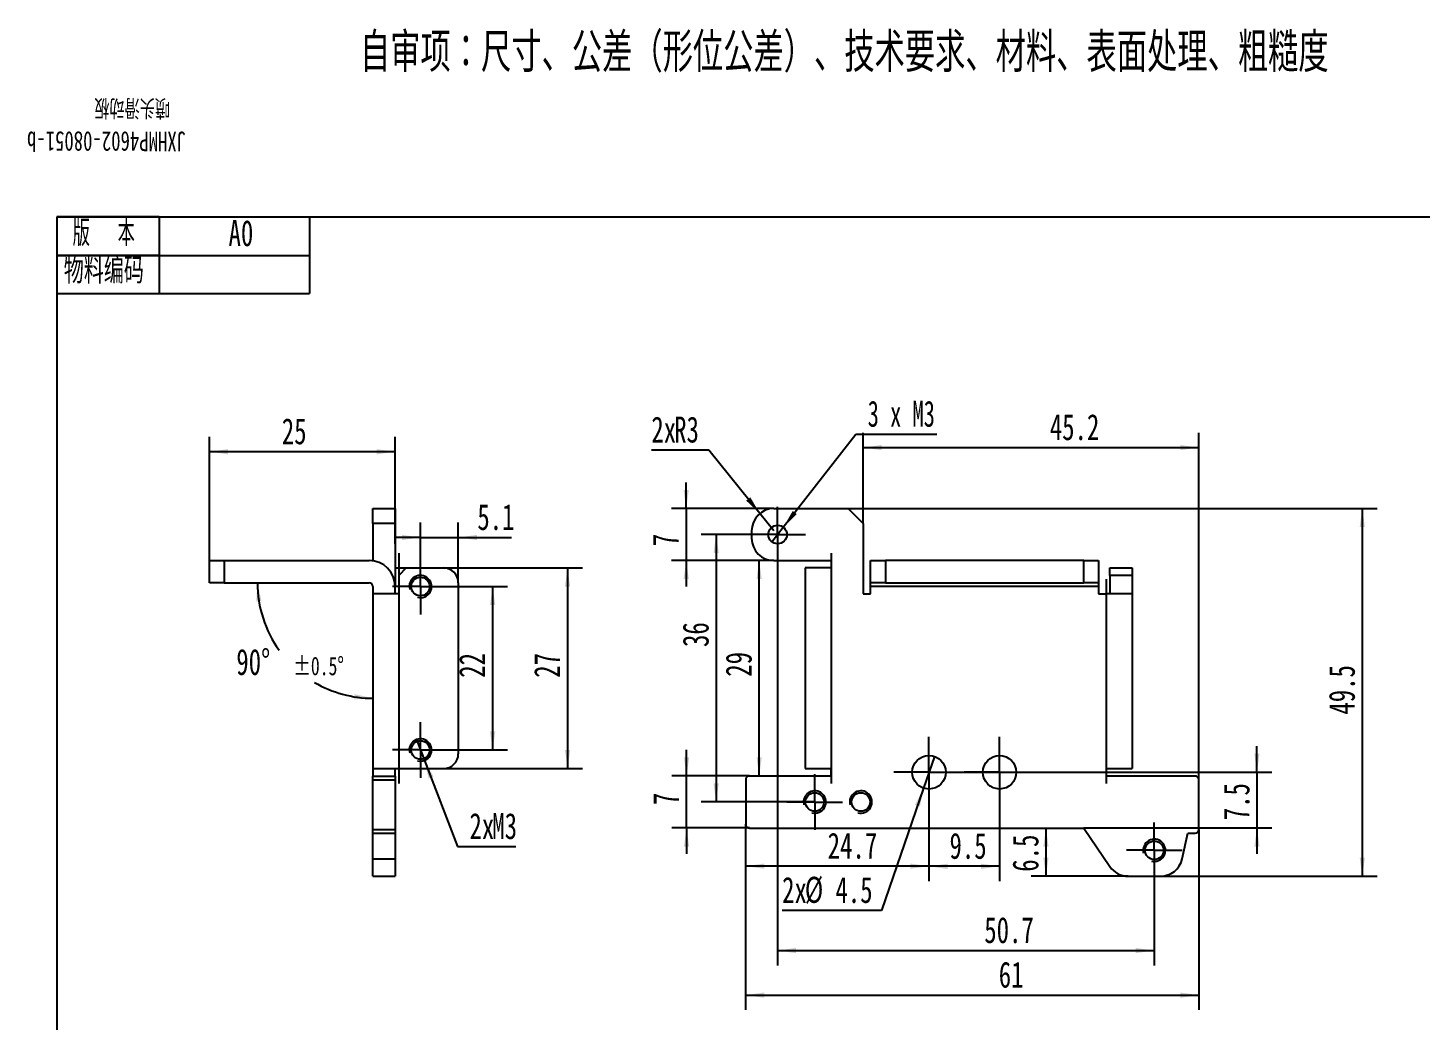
# Model space of a CAD drawing. Extents: x 10 to 515, y -34 to 231.
# Drawn here: x 10.3 to 197.7, y 97.3 to 230.9 of the extents above; entities that cross this region are included whole.
import ezdxf

# ---------------------------------------------------------------- set-up
doc = ezdxf.new("R2010")
doc.units = 0
doc.linetypes.add('SLD-CENTER', pattern=[19.05, 15.24, -1.27, 1.27, -1.27])
doc.linetypes.add('SLD-SOLID', pattern=[0])
doc.layers.get('0').update_dxf_attribs({"linetype": 'CONTINUOUS'})
doc.layers.add('FORMAT', color=7, linetype='SLD-SOLID')
doc.layers.add('轮廓实线层', color=7, linetype='SLD-SOLID')
doc.styles.add('SLDTEXTSTYLE0', font='TXT', dxfattribs={"width": 0.7, "bigfont": 'bigfont'})
doc.styles.add('SLDTEXTSTYLE1', font='TXT', dxfattribs={"width": 0.7})
doc.styles.add('SLDTEXTSTYLE26', font='TXT', dxfattribs={"width": 0.6, "bigfont": 'bigfont'})
doc.styles.add('SLDTEXTSTYLE27', font='TXT', dxfattribs={"width": 0.633333})
doc.dimstyles.new('SLDDIMSTYLE1', dxfattribs={"dimtxt": 3.5, "dimasz": 2.5, "dimexe": 0, "dimexo": 0.0625, "dimgap": 0.875, "dimtad": 2, "dimrnd": 1e-09, "dimzin": 12, "dimtxsty": 'SLDTEXTSTYLE1', "dimsah": 1, "dimcen": 0.09, "dimazin": 3, "dimtfac": 1, "dimtofl": 0, "dimtmove": 0, "dimatfit": 3, "dimtolj": 1, "dimtzin": 12})
doc.dimstyles.new('SLDDIMSTYLE2', dxfattribs={"dimtxt": 3.5, "dimasz": 2.5, "dimexe": 0, "dimexo": 0.0625, "dimgap": 0.875, "dimtad": 2, "dimrnd": 1e-09, "dimzin": 12, "dimtxsty": 'SLDTEXTSTYLE1', "dimsah": 1, "dimcen": 0.09, "dimazin": 3, "dimtfac": 1, "dimtmove": 0, "dimatfit": 3, "dimtolj": 1, "dimtzin": 12})
doc.dimstyles.new('SLDDIMSTYLE3', dxfattribs={"dimtxt": 3.5, "dimasz": 2.5, "dimexe": 0, "dimexo": 0.0625, "dimgap": 0.875, "dimtad": 2, "dimdec": 1, "dimrnd": 1e-09, "dimzin": 12, "dimtxsty": 'SLDTEXTSTYLE1', "dimsah": 1, "dimcen": 0.09, "dimazin": 3, "dimtfac": 1, "dimtofl": 0, "dimtmove": 0, "dimatfit": 3, "dimtolj": 1, "dimtzin": 12})
doc.dimstyles.new('SLDDIMSTYLE4', dxfattribs={"dimtxt": 3.5, "dimasz": 2.5, "dimexe": 0, "dimexo": 0.0625, "dimgap": 0.875, "dimtad": 0, "dimtih": 1, "dimtoh": 1, "dimdec": 6, "dimrnd": 1e-09, "dimzin": 12, "dimtxsty": 'SLDTEXTSTYLE1', "dimblk1": 'NONE', "dimsah": 1, "dimcen": 0, "dimazin": 3, "dimtfac": 1, "dimtmove": 0, "dimatfit": 3, "dimtolj": 1, "dimtzin": 12})
doc.dimstyles.new('SLDDIMSTYLE5', dxfattribs={"dimtxt": 3.5, "dimasz": 2.5, "dimexe": 0, "dimexo": 0.0625, "dimgap": 0.875, "dimtad": 0, "dimtih": 1, "dimtoh": 1, "dimrnd": 1e-09, "dimzin": 12, "dimtxsty": 'SLDTEXTSTYLE1', "dimblk1": 'NONE', "dimsah": 1, "dimcen": 0, "dimazin": 3, "dimtfac": 1, "dimtmove": 0, "dimatfit": 3, "dimtolj": 1, "dimtzin": 12})
doc.dimstyles.new('SLDDIMSTYLE6', dxfattribs={"dimtxt": 3.5, "dimasz": 2.5, "dimexe": 0, "dimexo": 0.0625, "dimgap": 0.875, "dimtad": 0, "dimtih": 1, "dimtoh": 1, "dimrnd": 1e-09, "dimzin": 12, "dimtxsty": 'SLDTEXTSTYLE1', "dimsah": 1, "dimcen": 0, "dimazin": 3, "dimtfac": 1, "dimtofl": 0, "dimtmove": 0, "dimatfit": 3, "dimtolj": 1, "dimtzin": 12})
doc.dimstyles.new('SLDDIMSTYLE7', dxfattribs={"dimtxt": 3.5, "dimasz": 2.5, "dimexe": 0, "dimexo": 0.0625, "dimgap": 0.875, "dimtad": 0, "dimtih": 1, "dimtoh": 1, "dimrnd": 1e-09, "dimzin": 12, "dimtxsty": 'SLDTEXTSTYLE1', "dimblk1": 'NONE', "dimsah": 1, "dimcen": 0, "dimazin": 3, "dimtfac": 1, "dimtmove": 0, "dimatfit": 3, "dimtolj": 1, "dimtzin": 12})
doc.dimstyles.new('SLDDIMSTYLE9', dxfattribs={"dimtxt": 3.5, "dimasz": 2.5, "dimexe": 0, "dimexo": 0.0625, "dimgap": 0.875, "dimtad": 0, "dimtih": 1, "dimtoh": 1, "dimdec": 4, "dimzin": 12, "dimtxsty": 'SLDTEXTSTYLE1', "dimsah": 1, "dimcen": 0.09, "dimazin": 3, "dimtol": 1, "dimtp": 0.5, "dimtm": 0.5, "dimtfac": 1, "dimtdec": 1, "dimtofl": 0, "dimtmove": 0, "dimatfit": 3, "dimtolj": 1})

# ---------------------------------------------------------------- blocks, each defined once
blk = doc.blocks.new('SW_NOTE_0_17')
at = {"layer": 'FORMAT', "color": 0, "attachment_point": 2, "rotation": 180}
for s, insert, char_height, style in [('喷头滑动板', (-13.66, 1.12), 2.646, 'SLDTEXTSTYLE0'), ('JXHMP4602-08051-b', (-17.12, -3.41), 2.6458, 'SLDTEXTSTYLE1')]:
    blk.add_mtext(s, dxfattribs=dict(at, insert=insert, char_height=char_height, style=style))
blk = doc.blocks.new('_D')
at = {"layer": 'FORMAT'}
for p, q in [((106.89, 123.71), (106.89, 98.71)), ((167.89, 123.01), (167.89, 98.71)), ((106.89, 100.71), (167.89, 100.71))]:
    blk.add_line(p, q, dxfattribs=at)
for points in [[(106.89, 100.71), (109.39, 100.36), (109.39, 101.06)], [(167.89, 100.71), (165.39, 101.06), (165.39, 100.36)]]:
    blk.add_solid(points, dxfattribs=at)
at = {"layer": 'FORMAT', "insert": (140.96, 105.22), "char_height": 3.5, "attachment_point": 1, "style": 'SLDTEXTSTYLE1'}
blk.add_mtext('61', dxfattribs=at)
blk = doc.blocks.new('_D_1')
at = {"layer": 'FORMAT'}
for p, q in [((120.69, 166.21), (191.89, 166.21)), ((189.89, 166.21), (189.89, 116.71)), ((162.71, 116.71), (191.89, 116.71))]:
    blk.add_line(p, q, dxfattribs=at)
for points in [[(189.89, 166.21), (189.54, 163.71), (190.24, 163.71)], [(189.89, 116.71), (190.24, 119.21), (189.54, 119.21)]]:
    blk.add_solid(points, dxfattribs=at)
at = {"layer": 'FORMAT', "insert": (185.38, 138.47), "char_height": 3.5, "attachment_point": 1, "rotation": 90, "style": 'SLDTEXTSTYLE1'}
blk.add_mtext('49.5', dxfattribs=at)
blk = doc.blocks.new('_D_2')
at = {"layer": 'FORMAT'}
for p, q in [((147.31, 123.21), (147.31, 116.71)), ((158.39, 116.71), (145.31, 116.71))]:
    blk.add_line(p, q, dxfattribs=at)
for points in [[(147.31, 123.21), (146.96, 120.71), (147.66, 120.71)], [(147.31, 116.71), (147.66, 119.21), (146.96, 119.21)]]:
    blk.add_solid(points, dxfattribs=at)
at = {"layer": 'FORMAT', "insert": (142.8, 117.32), "char_height": 3.5, "attachment_point": 1, "rotation": 90, "style": 'SLDTEXTSTYLE1'}
blk.add_mtext('6.5', dxfattribs=at)
blk = doc.blocks.new('_D_3')
at = {"layer": 'FORMAT'}
for p, q in [((98.94, 130.21), (98.94, 133.71)), ((107.39, 130.21), (96.94, 130.21)), ((98.94, 123.21), (98.94, 130.21)), ((107.39, 123.21), (96.94, 123.21)), ((98.94, 123.21), (98.94, 119.71))]:
    blk.add_line(p, q, dxfattribs=at)
for points in [[(98.94, 130.21), (99.29, 132.71), (98.59, 132.71)], [(98.94, 123.21), (98.59, 120.71), (99.29, 120.71)]]:
    blk.add_solid(points, dxfattribs=at)
at = {"layer": 'FORMAT', "insert": (94.43, 126.28), "char_height": 3.5, "attachment_point": 1, "rotation": 90, "style": 'SLDTEXTSTYLE1'}
blk.add_mtext('7', dxfattribs=at)
blk = doc.blocks.new('_D_4')
at = {"layer": 'FORMAT'}
for p, q in [((110.69, 159.21), (106.71, 159.21)), ((108.71, 130.21), (108.71, 159.21))]:
    blk.add_line(p, q, dxfattribs=at)
for points in [[(108.71, 159.21), (108.36, 156.71), (109.06, 156.71)], [(108.71, 130.21), (109.06, 132.71), (108.36, 132.71)]]:
    blk.add_solid(points, dxfattribs=at)
at = {"layer": 'FORMAT', "insert": (104.2, 143.57), "char_height": 3.5, "attachment_point": 1, "rotation": 90, "style": 'SLDTEXTSTYLE1'}
blk.add_mtext('29', dxfattribs=at)
blk = doc.blocks.new('_D_5')
at = {"layer": 'FORMAT'}
for p, q in [((98.89, 166.21), (98.89, 169.71)), ((110.69, 166.21), (96.89, 166.21)), ((98.89, 166.21), (98.89, 159.21)), ((110.69, 159.21), (96.89, 159.21)), ((98.89, 159.21), (98.89, 155.71))]:
    blk.add_line(p, q, dxfattribs=at)
for points in [[(98.89, 166.21), (99.24, 168.71), (98.54, 168.71)], [(98.89, 159.21), (98.54, 156.71), (99.24, 156.71)]]:
    blk.add_solid(points, dxfattribs=at)
at = {"layer": 'FORMAT', "insert": (94.38, 161.13), "char_height": 3.5, "attachment_point": 1, "rotation": 90, "style": 'SLDTEXTSTYLE1'}
blk.add_mtext('7', dxfattribs=at)
blk = doc.blocks.new('_D_6')
at = {"layer": 'FORMAT'}
for p, q in [((111.19, 158.96), (111.19, 104.71)), ((161.89, 120.21), (161.89, 104.71)), ((111.19, 106.71), (161.89, 106.71))]:
    blk.add_line(p, q, dxfattribs=at)
for points in [[(111.19, 106.71), (113.69, 106.36), (113.69, 107.06)], [(161.89, 106.71), (159.39, 107.06), (159.39, 106.36)]]:
    blk.add_solid(points, dxfattribs=at)
at = {"layer": 'FORMAT', "insert": (139.01, 111.22), "char_height": 3.5, "attachment_point": 1, "style": 'SLDTEXTSTYLE1'}
blk.add_mtext('50.7', dxfattribs=at)
blk = doc.blocks.new('_D_7')
at = {"layer": 'FORMAT'}
for p, q in [((107.44, 162.71), (100.92, 162.71)), ((102.92, 162.71), (102.92, 126.71)), ((116.19, 126.71), (100.92, 126.71))]:
    blk.add_line(p, q, dxfattribs=at)
for points in [[(102.92, 162.71), (102.57, 160.21), (103.27, 160.21)], [(102.92, 126.71), (103.27, 129.21), (102.57, 129.21)]]:
    blk.add_solid(points, dxfattribs=at)
at = {"layer": 'FORMAT', "insert": (98.41, 147.57), "char_height": 3.5, "attachment_point": 1, "rotation": 90, "style": 'SLDTEXTSTYLE1'}
blk.add_mtext('36', dxfattribs=at)
blk = doc.blocks.new('_D_8')
at = {"layer": 'FORMAT'}
for p, q in [((122.69, 164.21), (122.69, 176.41)), ((167.89, 129.71), (167.89, 176.41)), ((122.69, 174.41), (167.89, 174.41))]:
    blk.add_line(p, q, dxfattribs=at)
for points in [[(122.69, 174.41), (125.19, 174.06), (125.19, 174.76)], [(167.89, 174.41), (165.39, 174.76), (165.39, 174.06)]]:
    blk.add_solid(points, dxfattribs=at)
at = {"layer": 'FORMAT', "insert": (147.83, 178.92), "char_height": 3.5, "attachment_point": 1, "style": 'SLDTEXTSTYLE1'}
blk.add_mtext('45.2', dxfattribs=at)
blk = doc.blocks.new('_D_9')
at = {"layer": 'FORMAT'}
for p, q in [((131.57, 125.96), (131.57, 116.05)), ((141.07, 125.96), (141.07, 116.05)), ((141.07, 118.05), (131.57, 118.05))]:
    blk.add_line(p, q, dxfattribs=at)
for points in [[(131.57, 118.05), (134.07, 117.7), (134.07, 118.4)], [(141.07, 118.05), (138.57, 118.4), (138.57, 117.7)]]:
    blk.add_solid(points, dxfattribs=at)
at = {"layer": 'FORMAT', "insert": (134.33, 122.56), "char_height": 3.5, "attachment_point": 1, "style": 'SLDTEXTSTYLE1'}
blk.add_mtext('9.5', dxfattribs=at)
blk = doc.blocks.new('_D_10')
at = {"layer": 'FORMAT'}
for p, q in [((175.71, 130.71), (175.71, 134.21)), ((136.32, 130.71), (177.71, 130.71)), ((175.71, 130.71), (175.71, 123.21)), ((152.39, 123.21), (177.71, 123.21)), ((175.71, 123.21), (175.71, 119.71))]:
    blk.add_line(p, q, dxfattribs=at)
for points in [[(175.71, 130.71), (176.06, 133.21), (175.36, 133.21)], [(175.71, 123.21), (175.36, 120.71), (176.06, 120.71)]]:
    blk.add_solid(points, dxfattribs=at)
at = {"layer": 'FORMAT', "insert": (171.2, 124.25), "char_height": 3.5, "attachment_point": 1, "rotation": 90, "style": 'SLDTEXTSTYLE1'}
blk.add_mtext('7.5', dxfattribs=at)
blk = doc.blocks.new('_D_11')
at = {"layer": 'FORMAT'}
for p, q in [((131.57, 125.96), (131.57, 116.07)), ((106.89, 123.71), (106.89, 116.07)), ((131.57, 118.07), (106.89, 118.07))]:
    blk.add_line(p, q, dxfattribs=at)
for points in [[(106.89, 118.07), (109.39, 117.72), (109.39, 118.42)], [(131.57, 118.07), (129.07, 118.42), (129.07, 117.72)]]:
    blk.add_solid(points, dxfattribs=at)
at = {"layer": 'FORMAT', "insert": (117.93, 122.58), "char_height": 3.5, "attachment_point": 1, "style": 'SLDTEXTSTYLE1'}
blk.add_mtext('24.7', dxfattribs=at)
blk = doc.blocks.new('_D_12')
at = {"layer": 'FORMAT'}
for p, q in [((111.96, 163.69), (121.73, 176.2)), ((121.73, 176.2), (132.62, 176.2)), ((110.43, 161.72), (111.96, 163.69))]:
    blk.add_line(p, q, dxfattribs=at)
blk.add_solid([(111.96, 163.69), (113.78, 165.45), (113.23, 165.88)], dxfattribs=at)
at = {"layer": 'FORMAT', "insert": (123.32, 180.72), "char_height": 3.5, "attachment_point": 1, "style": 'SLDTEXTSTYLE27'}
blk.add_mtext('3 x M3', dxfattribs=at)
blk = doc.blocks.new('_NONE')
blk = doc.blocks.new('_D_13')
at = {"layer": 'FORMAT'}
for p, q in [((132.3, 132.83), (130.84, 128.58)), ((130.84, 128.58), (125.17, 112.11)), ((125.17, 112.11), (111.8, 112.11))]:
    blk.add_line(p, q, dxfattribs=at)
blk.add_solid([(130.84, 128.58), (129.69, 126.33), (130.35, 126.1)], dxfattribs=at)
at = {"layer": 'FORMAT', "char_height": 3.5, "attachment_point": 1, "style": 'SLDTEXTSTYLE1'}
for s, insert in [('2x', (111.8, 116.62)), ('%%c', (114.86, 116.64)), ('4.5', (118.98, 116.62))]:
    blk.add_mtext(s, dxfattribs=dict(at, insert=insert))
blk = doc.blocks.new('_D_14')
at = {"layer": 'FORMAT'}
for p, q in [((101.93, 174.08), (94.2, 174.08)), ((108.81, 165.54), (101.93, 174.08)), ((110.69, 163.21), (108.81, 165.54))]:
    blk.add_line(p, q, dxfattribs=at)
blk.add_solid([(108.81, 165.54), (107.52, 167.71), (106.97, 167.27)], dxfattribs=at)
at = {"layer": 'FORMAT', "char_height": 3.5, "attachment_point": 1, "style": 'SLDTEXTSTYLE1'}
for s, insert in [('2x', (94.2, 178.59)), ('R3', (97.27, 178.59))]:
    blk.add_mtext(s, dxfattribs=dict(at, insert=insert))
blk = doc.blocks.new('SW_CENTERMARKSYMBOL_0')
at = {"layer": 'FORMAT', "color": 0}
for p, q in [((0, 2.5), (0, 3.75)), ((0, 0), (0, 2.5)), ((-2.5, 0), (-3.75, 0)), ((0, 0), (-2.5, 0)), ((0, 0), (0, -2.5)), ((0, 0), (2.5, 0)), ((2.5, 0), (3.75, 0)), ((0, -2.5), (0, -3.75))]:
    blk.add_line(p, q, dxfattribs=at)
blk = doc.blocks.new('SW_CENTERMARKSYMBOL_1')
at = {"layer": 'FORMAT', "color": 0}
for p, q in [((0, 2.5), (0, 3.75)), ((0, 0), (0, 2.5)), ((-2.5, 0), (-3.75, 0)), ((0, 0), (-2.5, 0)), ((0, 0), (0, -2.5)), ((0, 0), (2.5, 0)), ((2.5, 0), (3.75, 0)), ((0, -2.5), (0, -3.75))]:
    blk.add_line(p, q, dxfattribs=at)
blk = doc.blocks.new('SW_CENTERMARKSYMBOL_2')
at = {"layer": 'FORMAT', "color": 0}
for p, q in [((0, 2.5), (0, 3.75)), ((0, 0), (0, 2.5)), ((-2.5, 0), (-3.75, 0)), ((0, 0), (-2.5, 0)), ((0, 0), (0, -2.5)), ((0, 0), (2.5, 0)), ((2.5, 0), (3.75, 0)), ((0, -2.5), (0, -3.75))]:
    blk.add_line(p, q, dxfattribs=at)
blk = doc.blocks.new('SW_CENTERMARKSYMBOL_3')
at = {"layer": 'FORMAT', "color": 0}
for p, q in [((0, 2.5), (0, 4.75)), ((0, 0), (0, 2.5)), ((-2.5, 0), (-4.75, 0)), ((0, 0), (-2.5, 0)), ((0, 0), (0, -2.5)), ((0, 0), (2.5, 0)), ((2.5, 0), (4.75, 0)), ((0, -2.5), (0, -4.75))]:
    blk.add_line(p, q, dxfattribs=at)
blk = doc.blocks.new('SW_CENTERMARKSYMBOL_4')
at = {"layer": 'FORMAT', "color": 0}
for p, q in [((0, 2.5), (0, 4.75)), ((0, 0), (0, 2.5)), ((-2.5, 0), (-4.75, 0)), ((0, 0), (-2.5, 0)), ((0, 0), (0, -2.5)), ((0, 0), (2.5, 0)), ((2.5, 0), (4.75, 0)), ((0, -2.5), (0, -4.75))]:
    blk.add_line(p, q, dxfattribs=at)
blk = doc.blocks.new('_D_20')
at = {"layer": 'FORMAT'}
for p, q in [((63.12, 155.71), (74.84, 155.71)), ((72.84, 155.71), (72.84, 133.71)), ((63.12, 133.71), (74.84, 133.71))]:
    blk.add_line(p, q, dxfattribs=at)
for points in [[(72.84, 155.71), (72.49, 153.21), (73.19, 153.21)], [(72.84, 133.71), (73.19, 136.21), (72.49, 136.21)]]:
    blk.add_solid(points, dxfattribs=at)
at = {"layer": 'FORMAT', "insert": (68.33, 143.43), "char_height": 3.5, "attachment_point": 1, "rotation": 90, "style": 'SLDTEXTSTYLE1'}
blk.add_mtext('22', dxfattribs=at)
blk = doc.blocks.new('_D_21')
at = {"layer": 'FORMAT'}
for p, q in [((63.12, 155.71), (63.12, 164.31)), ((68.22, 156.21), (68.22, 164.31)), ((63.12, 162.31), (59.62, 162.31)), ((63.12, 162.31), (68.22, 162.31)), ((68.22, 162.31), (75.38, 162.31))]:
    blk.add_line(p, q, dxfattribs=at)
for points in [[(63.12, 162.31), (60.62, 162.66), (60.62, 161.96)], [(68.22, 162.31), (70.72, 161.96), (70.72, 162.66)]]:
    blk.add_solid(points, dxfattribs=at)
at = {"layer": 'FORMAT', "insert": (70.78, 166.82), "char_height": 3.5, "attachment_point": 1, "style": 'SLDTEXTSTYLE1'}
blk.add_mtext('5.1', dxfattribs=at)
blk = doc.blocks.new('_D_22')
at = {"layer": 'FORMAT'}
for p, q in [((62.58, 135.11), (63.66, 132.31)), ((63.66, 132.31), (68.13, 120.71)), ((68.13, 120.71), (75.96, 120.71))]:
    blk.add_line(p, q, dxfattribs=at)
blk.add_solid([(63.66, 132.31), (64.23, 129.85), (64.89, 130.1)], dxfattribs=at)
at = {"layer": 'FORMAT', "char_height": 3.5, "attachment_point": 1, "style": 'SLDTEXTSTYLE1'}
for s, insert in [('2x', (69.72, 125.22)), ('M3', (72.79, 125.22))]:
    blk.add_mtext(s, dxfattribs=dict(at, insert=insert))
blk = doc.blocks.new('_D_23')
at = {"layer": 'FORMAT'}
for p, q in [((34.72, 159.21), (34.72, 175.85)), ((59.72, 161.46), (59.72, 175.85)), ((59.72, 173.85), (34.72, 173.85))]:
    blk.add_line(p, q, dxfattribs=at)
for points in [[(34.72, 173.85), (37.22, 173.5), (37.22, 174.2)], [(59.72, 173.85), (57.22, 174.2), (57.22, 173.5)]]:
    blk.add_solid(points, dxfattribs=at)
at = {"layer": 'FORMAT', "insert": (44.46, 178.36), "char_height": 3.5, "attachment_point": 1, "style": 'SLDTEXTSTYLE1'}
blk.add_mtext('25', dxfattribs=at)
blk = doc.blocks.new('_D_24')
at = {"layer": 'FORMAT'}
for p, q in [((66.22, 158.21), (84.92, 158.21)), ((82.92, 158.21), (82.92, 131.21)), ((66.22, 131.21), (84.92, 131.21))]:
    blk.add_line(p, q, dxfattribs=at)
for points in [[(82.92, 158.21), (82.57, 155.71), (83.27, 155.71)], [(82.92, 131.21), (83.27, 133.71), (82.57, 133.71)]]:
    blk.add_solid(points, dxfattribs=at)
at = {"layer": 'FORMAT', "insert": (78.41, 143.43), "char_height": 3.5, "attachment_point": 1, "rotation": 90, "style": 'SLDTEXTSTYLE1'}
blk.add_mtext('27', dxfattribs=at)
blk = doc.blocks.new('_D_25')
at = {"layer": 'FORMAT'}
for start, end in [(180, 215.7438), (239.6451, 270)]:
    blk.add_arc((56.72, 156.21), 15.54, start, end, dxfattribs=at)
for points in [[(41.18, 156.21), (41.03, 153.69), (41.73, 153.74)], [(56.72, 140.67), (54.26, 141.22), (54.2, 140.52)]]:
    blk.add_solid(points, dxfattribs=at)
at = {"layer": 'FORMAT', "attachment_point": 1, "style": 'SLDTEXTSTYLE1'}
for s, insert, char_height in [('90°', (38.34, 147.31), 3.5), ('±0.5°', (45.99, 146.27), 2.5)]:
    blk.add_mtext(s, dxfattribs=dict(at, insert=insert, char_height=char_height))
blk = doc.blocks.new('SW_CENTERMARKSYMBOL_7')
at = {"layer": 'FORMAT', "color": 0}
for p, q in [((0, 2.5), (0, 3.75)), ((0, 0), (0, 2.5)), ((-2.5, 0), (-3.75, 0)), ((0, 0), (-2.5, 0)), ((0, 0), (0, -2.5)), ((0, 0), (2.5, 0)), ((2.5, 0), (3.75, 0)), ((0, -2.5), (0, -3.75))]:
    blk.add_line(p, q, dxfattribs=at)
blk = doc.blocks.new('SW_CENTERMARKSYMBOL_8')
at = {"layer": 'FORMAT', "color": 0}
for p, q in [((0, 2.5), (0, 3.75)), ((0, 0), (0, 2.5)), ((-2.5, 0), (-3.75, 0)), ((0, 0), (-2.5, 0)), ((0, 0), (0, -2.5)), ((0, 0), (2.5, 0)), ((2.5, 0), (3.75, 0)), ((0, -2.5), (0, -3.75))]:
    blk.add_line(p, q, dxfattribs=at)

msp = doc.modelspace()

# ---------------------------------------------------------------- linework, layer by layer
at = {"color": 7, "linetype": 'SLD-SOLID'}
for p, q in [((56.719397, 166.2061685), (59.719397, 166.2061685)), ((56.719397, 164.2061685), (56.719397, 166.2061685)), ((59.719397, 166.2061685), (59.719397, 164.2061685)), ((110.6944342, 166.2061685), (120.6944342, 166.2061685)), ((122.6944342, 164.2061685), (120.6944342, 166.2061685)), ((59.719397, 164.2061685), (56.719397, 164.2061685)), ((56.719397, 164.2061685), (56.719397, 159.1702701)), ((59.719397, 164.2061685), (59.719397, 155.7061685)), ((107.6944342, 163.2061685), (107.6944342, 162.2061685)), ((122.6944342, 164.2061685), (122.6944342, 154.7061685)), ((34.719397, 156.2061685), (34.719397, 159.2061685)), ((34.719397, 159.2061685), (36.719397, 159.2061685)), ((36.719397, 159.2061685), (36.719397, 156.2061685)), ((36.719397, 159.2061685), (56.219397, 159.2061685)), ((59.719397, 158.2061685), (60.219397, 158.2061685)), ((61.219397, 158.2061685), (60.219397, 157.2061685)), ((60.219397, 158.2061685), (61.219397, 158.2061685)), ((61.219397, 158.2061685), (66.219397, 158.2061685)), ((110.6944342, 159.2061685), (118.3944342, 159.2061685)), ((118.3944342, 158.2061685), (114.8944342, 158.2061685)), ((114.8944342, 158.2061685), (114.8944342, 131.2061685)), ((118.3944342, 159.2061685), (118.3944342, 158.2061685)), ((118.3944342, 158.2061685), (118.3944342, 131.2061685)), ((123.6944342, 156.2061685), (123.6944342, 159.2061685)), ((123.6944342, 159.2061685), (125.6944342, 159.2061685)), ((125.6944342, 159.2061685), (125.6944342, 156.2061685)), ((152.3944342, 159.2061685), (125.6944342, 159.2061685)), ((152.3944342, 156.2061685), (152.3944342, 159.2061685)), ((152.3944342, 159.2061685), (154.3944342, 159.2061685)), ((154.3944342, 159.2061685), (154.3944342, 156.2061685)), ((155.8944342, 158.2061685), (158.8944342, 158.2061685)), ((155.8944342, 157.2061685), (155.8944342, 158.2061685)), ((158.8944342, 158.2061685), (158.8944342, 157.2061685)), ((36.719397, 156.2061685), (34.719397, 156.2061685)), ((36.719397, 156.2061685), (56.219397, 156.2061685)), ((56.719397, 155.7061685), (56.719397, 154.7061685)), ((59.719397, 154.7061685), (59.719397, 155.7061685)), ((60.219397, 157.2061685), (60.219397, 154.7061685)), ((68.219397, 156.2061685), (68.219397, 133.2061685)), ((125.6944342, 156.2061685), (123.6944342, 156.2061685)), ((123.6944342, 155.7061685), (123.6944342, 156.2061685)), ((154.3944342, 155.7061685), (123.6944342, 155.7061685)), ((123.6944342, 154.7061685), (123.6944342, 155.7061685)), ((125.6944342, 156.2061685), (152.3944342, 156.2061685)), ((154.3944342, 156.2061685), (152.3944342, 156.2061685)), ((154.3944342, 156.2061685), (154.3944342, 155.7061685)), ((154.3944342, 155.7061685), (154.3944342, 154.7061685)), ((158.8944342, 157.2061685), (155.8944342, 157.2061685)), ((155.8944342, 157.2061685), (155.8944342, 154.7061685)), ((158.8944342, 157.2061685), (158.8944342, 154.7061685)), ((60.219397, 154.7061685), (56.719397, 154.7061685)), ((56.719397, 154.7061685), (56.719397, 131.2061685)), ((60.219397, 154.7061685), (60.219397, 131.2061685)), ((122.6944342, 154.7061685), (123.6944342, 154.7061685)), ((154.3944342, 154.7061685), (155.3944342, 154.7061685)), ((155.3944342, 154.7061685), (155.3944342, 131.2061685)), ((158.8944342, 154.7061685), (155.3944342, 154.7061685)), ((158.8944342, 154.7061685), (158.8944342, 131.2061685)), ((56.719397, 131.2061685), (60.219397, 131.2061685)), ((56.719397, 131.2061685), (56.719397, 130.2061685)), ((59.719397, 130.2061685), (59.719397, 131.2061685)), ((60.219397, 131.2061685), (66.219397, 131.2061685)), ((114.8944342, 131.2061685), (118.3944342, 131.2061685)), ((118.3944342, 130.2061685), (118.3944342, 131.2061685)), ((155.3944342, 131.2061685), (155.3944342, 130.2061685)), ((155.3944342, 131.2061685), (158.8944342, 131.2061685)), ((56.719397, 130.2061685), (59.719397, 130.2061685)), ((56.719397, 129.7061685), (56.719397, 130.2061685)), ((56.719397, 129.7061685), (59.719397, 129.7061685)), ((56.719397, 123.0061685), (56.719397, 129.7061685)), ((59.719397, 130.2061685), (59.719397, 129.7061685)), ((59.719397, 129.7061685), (59.719397, 123.0061685)), ((106.8944342, 129.7061685), (106.8944342, 123.7061685)), ((118.3944342, 130.2061685), (107.3944342, 130.2061685)), ((167.3944342, 130.2061685), (155.3944342, 130.2061685)), ((167.8944342, 123.0061685), (167.8944342, 129.7061685)), ((56.719397, 123.0061685), (59.719397, 123.0061685)), ((56.719397, 122.5061685), (56.719397, 123.0061685)), ((56.719397, 122.5061685), (59.719397, 122.5061685)), ((56.719397, 119.0659347), (56.719397, 122.5061685)), ((59.719397, 123.0061685), (59.719397, 122.5061685)), ((59.719397, 122.5061685), (59.719397, 119.0659347)), ((107.3944342, 123.2061685), (152.3944342, 123.2061685)), ((152.3944342, 123.2061685), (155.9118992, 118.0218229)), ((165.6429368, 119.0659347), (166.3944342, 122.5061685)), ((166.3944342, 122.5061685), (167.3944342, 122.5061685)), ((56.719397, 119.0659347), (59.719397, 119.0659347)), ((56.719397, 116.7061685), (56.719397, 119.0659347)), ((59.719397, 119.0659347), (59.719397, 116.7061685)), ((56.719397, 116.7061685), (59.719397, 116.7061685)), ((158.3944342, 116.7061685), (162.7120494, 116.7061685))]:
    msp.add_line(p, q, dxfattribs=at)
at = {"color": 1, "linetype": 'SLD-SOLID'}
msp.add_line((60.219397, 158.2061685), (60.219397, 157.2061685), dxfattribs=at)
at = {"color": 7, "linetype": 'SLD-SOLID'}
for centre, radius in [((111.1944342, 162.7061685), 1.25), ((63.119397, 155.7061685), 1.25), ((63.119397, 133.7061685), 1.25), ((131.5694342, 130.7061685), 2.25), ((141.0694342, 130.7061685), 2.25), ((116.1944342, 126.7061685), 1.25), ((122.3944342, 126.7061685), 1.25), ((161.8944342, 120.2061685), 1.25)]:
    msp.add_circle(centre, radius, dxfattribs=at)
for centre, radius, start, end in [((110.6944342, 163.2061685), 3, 90, 180), ((110.6944342, 162.2061685), 3, 180, 270), ((56.219397, 155.7061685), 3.5, 0, 90), ((66.219397, 156.2061685), 2, 0, 90), ((56.219397, 155.7061685), 0.5, 0, 90), ((63.119397, 155.7061685), 1.5, 255, 195), ((63.119397, 133.7061685), 1.5, 255, 195), ((66.219397, 133.2061685), 2, 270, 0), ((107.3944342, 129.7061685), 0.5, 90, 180), ((167.3944342, 129.7061685), 0.5, 360, 90), ((116.1944342, 126.7061685), 1.5, 255, 195), ((122.3944342, 126.7061685), 1.5, 255, 195), ((107.3944342, 123.7061685), 0.5, 180, 270), ((167.3944342, 123.0061685), 0.5, 270, 0), ((161.8944342, 120.2061685), 1.5, 255, 195), ((162.7120494, 119.7061685), 3, 270, 347.677662082), ((158.3944342, 119.7061685), 3, 214.156033534, 270)]:
    msp.add_arc(centre, radius, start, end, dxfattribs=at)
at = {"layer": 'FORMAT'}
for p, q in [((27.935568, 205.4508454), (14.185568, 205.4508454)), ((14.185568, 205.4508454), (14.185568, 200.2769667)), ((27.935568, 205.4508454), (27.935568, 195.1317102)), ((27.935568, 205.4508454), (27.935568, 200.2769667)), ((48.1787214, 205.4508454), (48.1787214, 195.1317102)), ((14.185568, 200.2769667), (48.1787214, 200.2769667)), ((27.935568, 200.2769667), (14.185568, 200.2769667)), ((14.185568, 195.1317102), (48.1787214, 195.1317102))]:
    msp.add_line(p, q, dxfattribs=at)
at = {"layer": 'FORMAT', "linetype": 'SLD-CENTER'}
for p, q in [((60.219397, 160.2061685), (60.219397, 129.2061685)), ((118.3944342, 160.2061685), (118.3944342, 129.2061685)), ((155.3944342, 156.7061685), (155.3944342, 129.2061685))]:
    msp.add_line(p, q, dxfattribs=at)
at = {"layer": '轮廓实线层'}
for q in [(291.185568, 205.4508454), (14.185568, 5.4508454)]:
    msp.add_line((14.185568, 205.4508454), q, dxfattribs=at)

# ---------------------------------------------------------------- block references
at = {"layer": 'FORMAT'}
for name, p in [('SW_NOTE_0_17', (37.9875124, 217.7071797)), ('SW_CENTERMARKSYMBOL_2', (111.1944342, 162.7061685)), ('SW_CENTERMARKSYMBOL_7', (63.119397, 155.7061685)), ('SW_CENTERMARKSYMBOL_8', (63.119397, 133.7061685)), ('SW_CENTERMARKSYMBOL_3', (131.5694342, 130.7061685)), ('SW_CENTERMARKSYMBOL_4', (141.0694342, 130.7061685)), ('SW_CENTERMARKSYMBOL_1', (116.1944342, 126.7061685)), ('SW_CENTERMARKSYMBOL_0', (161.8944342, 120.2061685))]:
    msp.add_blockref(name, p, dxfattribs=at)

# ---------------------------------------------------------------- texts
for s, insert, char_height, attachment_point, style in [('自审项：尺寸、公差（形位公差）、技术要求、材料、表面处理、粗糙度', (120.1700973, 230.256535), 5.291666667, 2, 'SLDTEXTSTYLE0'), ('版  本', (16.3148449, 205.0298521), 3.5, 1, 'SLDTEXTSTYLE26'), ('A0', (38.9599981, 205.0298521), 3.5, 2, 'SLDTEXTSTYLE1'), ('物料编码', (15.1178318, 199.9772987), 3.5, 1, 'SLDTEXTSTYLE0')]:
    msp.add_mtext(s, dxfattribs=dict(at, insert=insert, char_height=char_height, attachment_point=attachment_point, style=style))

# ---------------------------------------------------------------- dimensions: what is measured, and where the dimension line sits
for p1, p2, text, dimstyle, picture, middle in [((110.425183, 161.7209007), (111.9636853, 163.6914363), '3 x M3\\P', 'SLDDIMSTYLE4', '_D_12', (127.9700217, 178.3691469)), ((62.5794868, 135.1056317), (63.6593071, 132.3067054), '2xM3', 'SLDDIMSTYLE7', '_D_22', (72.8381038, 122.8784566))]:
    dim = msp.add_diameter_dim_2p(p1=p1, p2=p2, text=text, dimstyle=dimstyle, override={"dimpost": '<>'}, dxfattribs=at)
    dim.commit()
    dim.dimension.update_dxf_attribs({"geometry": picture, "text_midpoint": middle, "dimtype": 163})
for base, p1, p2, dimstyle, picture, middle in [((34.719397, 173.8486436), (59.719397, 161.4561685), (34.719397, 159.2061685), 'SLDDIMSTYLE1', '_D_23', (45.9936517, 173.8486436)), ((167.8944342, 174.4079083), (122.6944342, 164.2061685), (167.8944342, 129.7061685), 'SLDDIMSTYLE1', '_D_8', (150.9027305, 174.4079083)), ((68.219397, 162.3082684), (63.119397, 155.7061685), (68.219397, 156.2061685), 'SLDDIMSTYLE2', '_D_21', (73.0796321, 162.3082684)), ((161.8944342, 106.7061685), (111.1944342, 158.9561685), (161.8944342, 120.2061685), 'SLDDIMSTYLE1', '_D_6', (142.0811284, 106.7061685)), ((106.8944342, 118.0676017), (131.5694342, 125.9561685), (106.8944342, 123.7061685), 'SLDDIMSTYLE3', '_D_11', (120.9982857, 118.0676017)), ((131.5694342, 118.0503258), (141.0694342, 125.9561685), (131.5694342, 125.9561685), 'SLDDIMSTYLE1', '_D_9', (136.6324328, 118.0503258)), ((167.8944342, 100.7061685), (106.8944342, 123.7061685), (167.8944342, 123.0061685), 'SLDDIMSTYLE1', '_D', (142.497472, 100.7061685))]:
    dim = msp.add_linear_dim(base=base, p1=p1, p2=p2, dimstyle=dimstyle, dxfattribs=at)
    dim.commit()
    dim.dimension.update_dxf_attribs({"geometry": picture, "text_midpoint": middle, "dimtype": 160})
dim = msp.add_radius_dim(center=(110.6944342, 163.2061685), mpoint=(108.8116094, 165.5417564), text='2x<>', dimstyle='SLDDIMSTYLE6', dxfattribs=at)
dim.commit()
dim.dimension.update_dxf_attribs({"geometry": '_D_14', "text_midpoint": (97.271639, 176.248154), "dimtype": 164})
for base, p1, p2, dimstyle, picture, middle in [((98.8944342, 159.2061685), (110.6944342, 166.2061685), (110.6944342, 159.2061685), 'SLDDIMSTYLE2', '_D_5', (98.8944342, 161.8906537)), ((189.8944342, 116.7061685), (120.6944342, 166.2061685), (162.7120494, 116.7061685), 'SLDDIMSTYLE1', '_D_1', (189.8944342, 141.5343775)), ((102.9235182, 126.7061685), (107.4444342, 162.7061685), (116.1944342, 126.7061685), 'SLDDIMSTYLE1', '_D_7', (102.9235182, 149.0992953)), ((82.9202775, 131.2061685), (66.219397, 158.2061685), (66.219397, 131.2061685), 'SLDDIMSTYLE1', '_D_24', (82.9202775, 144.9637781)), ((108.7081614, 159.2061685), (107.3944342, 130.2061685), (110.6944342, 159.2061685), 'SLDDIMSTYLE1', '_D_4', (108.7081614, 145.1043714)), ((72.8381038, 133.7061685), (63.119397, 155.7061685), (63.119397, 133.7061685), 'SLDDIMSTYLE1', '_D_20', (72.8381038, 144.9637781)), ((98.9403234, 130.2061685), (107.3944342, 123.2061685), (107.3944342, 130.2061685), 'SLDDIMSTYLE2', '_D_3', (98.9403234, 127.0501095)), ((175.7149085, 123.2061685), (136.3194342, 130.7061685), (152.3944342, 123.2061685), 'SLDDIMSTYLE2', '_D_10', (175.7149085, 126.5489741)), ((147.3078425, 116.7061685), (152.3944342, 123.2061685), (158.3944342, 116.7061685), 'SLDDIMSTYLE1', '_D_2', (147.3078425, 119.6222457))]:
    dim = msp.add_linear_dim(base=base, p1=p1, p2=p2, angle=90, dimstyle=dimstyle, dxfattribs=at)
    dim.commit()
    dim.dimension.update_dxf_attribs({"geometry": picture, "text_midpoint": middle, "dimtype": 160})
dim = msp.add_angular_dim_2l(base=(41.9310738, 151.4376832), line1=((56.719397, 122.5061685), (56.719397, 155.7061685)), line2=((56.219397, 156.2061685), (34.719397, 156.2061685)), dimstyle='SLDDIMSTYLE9', dxfattribs=at)
dim.commit()
dim.dimension.update_dxf_attribs({"geometry": '_D_25', "text_midpoint": (45.9936517, 144.9637781), "dimtype": 162})
dim = msp.add_diameter_dim_2p(p1=(132.3015858, 132.833715), p2=(130.8372826, 128.5786221), text='2x<>', dimstyle='SLDDIMSTYLE5', dxfattribs=at)
dim.commit()
dim.dimension.update_dxf_attribs({"geometry": '_D_13', "text_midpoint": (117.6898436, 114.7955377), "dimtype": 163})

doc.saveas('drawing.dxf')
